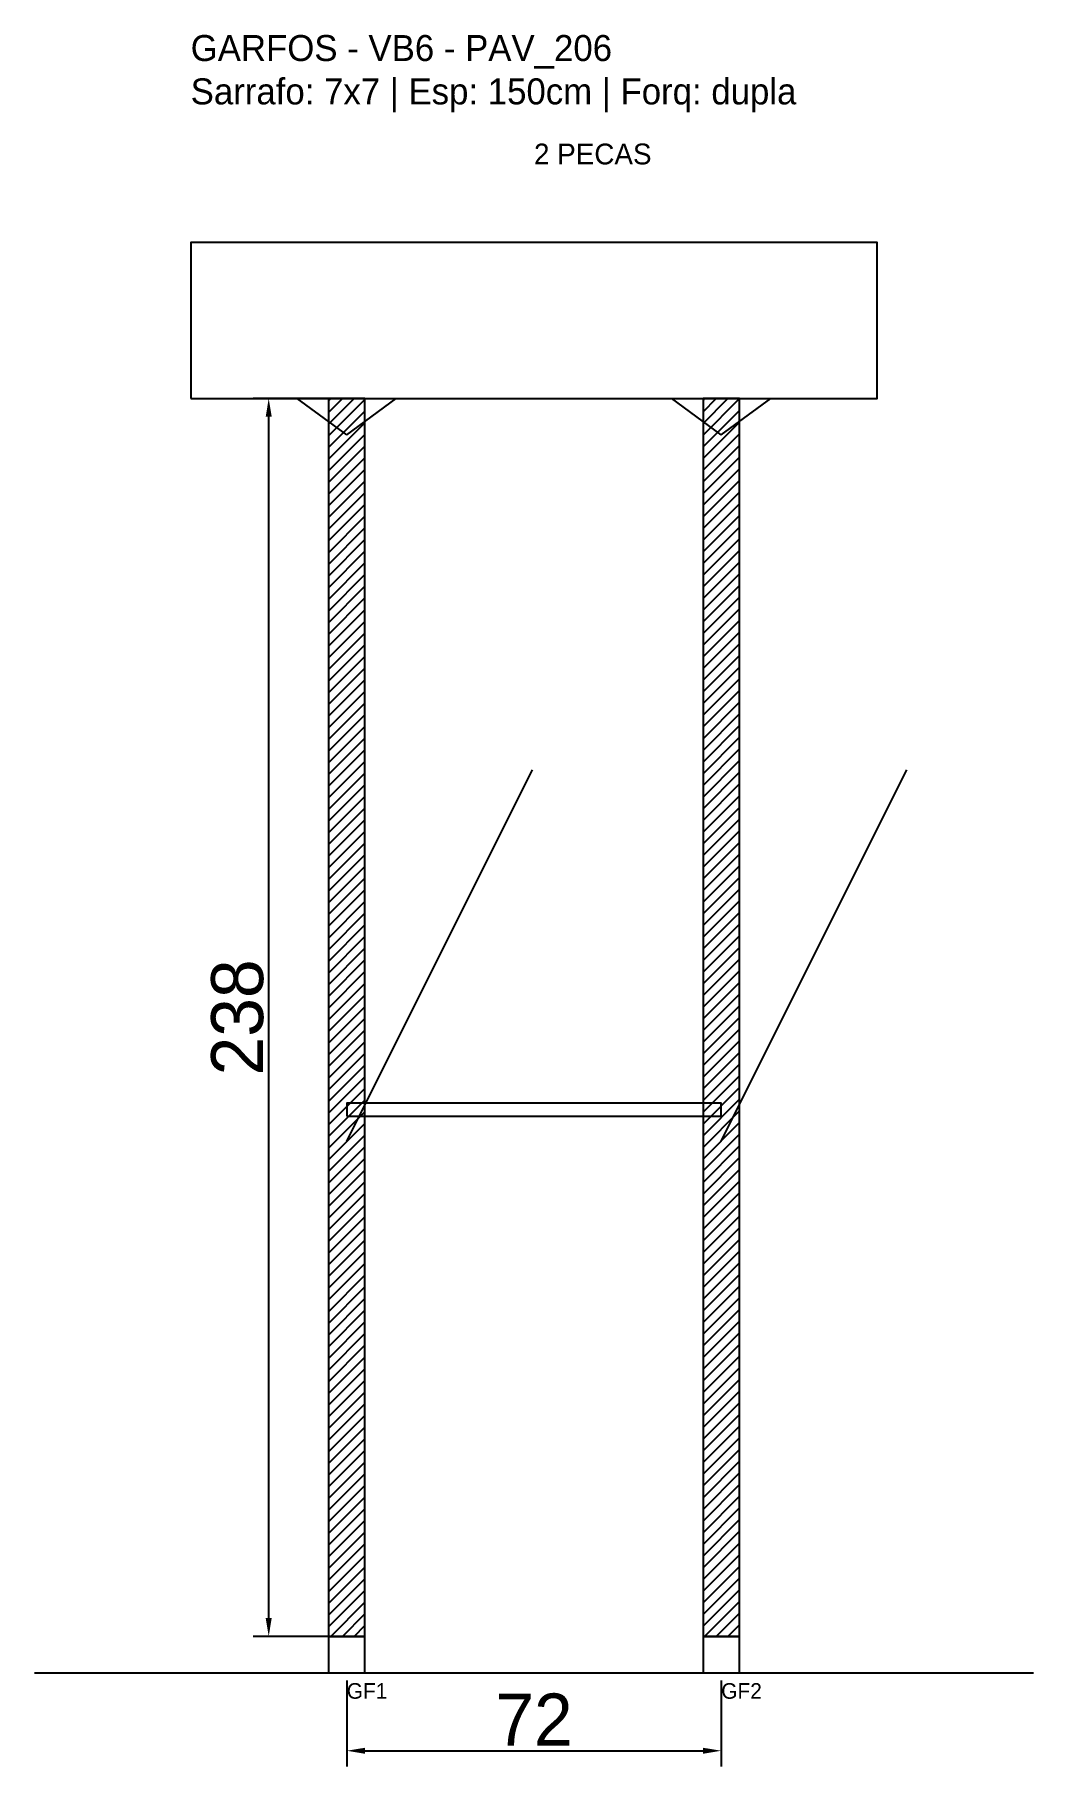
# Model space of a CAD drawing. Header units: metres. Extents: x -30 to 162, y -25 to 308.
import ezdxf

# ---------------------------------------------------------------- set-up
doc = ezdxf.new("R2010")
doc.units = ezdxf.units.M
for name, color, linetype in [('BARRA_ANCORAGEM', 1, 'Continuous'), ('COTA', 241, 'Continuous'), ('GARFOS OK', 3, 'Continuous'), ('NOME DA VIGA', 6, 'Continuous'), ('SARR_7x7', 40, 'Continuous'), ('TIRAS REESCORAMENTO', 252, 'Continuous'), ('VIGAS', 3, 'Continuous')]:
    doc.layers.add(name, color=color, linetype=linetype)
doc.dimstyles.new('EZ DXF', dxfattribs={"dimtxt": 10, "dimasz": 3.5, "dimexe": 3, "dimexo": 1.5, "dimgap": 1, "dimtad": 1, "dimdec": 1, "dimdsep": 46, "dimcen": 2.5, "dimazin": 3, "dimtfac": 1, "dimtmove": 0, "dimatfit": 3})

msp = doc.modelspace()

# ---------------------------------------------------------------- hatches: boundary and pattern name
at = {"layer": 'COTA'}
h = msp.add_hatch(dxfattribs=at)
h.set_pattern_fill('ANSI31', scale=0.5)
h.paths.add_polyline_path([(26.5, 0), (33.5, 0), (33.5, 238), (26.5, 238)])
h = msp.add_hatch(dxfattribs=at)
h.set_pattern_fill('ANSI31', scale=0.5)
h.paths.add_polyline_path([(98.502298, 0), (105.502298, 0), (105.502298, 238), (98.502298, 238)])

# ---------------------------------------------------------------- linework, layer by layer
at = {"layer": 'BARRA_ANCORAGEM'}
for p, q in [((30, 95.2), (65.7, 166.6)), ((102.002298, 95.2), (137.702298, 166.6))]:
    msp.add_line(p, q, dxfattribs=at)
at = {"layer": 'GARFOS OK'}
for p, q in [((30, 231), (20.5, 238)), ((20.5, 238), (39.5, 238)), ((30, 231), (39.5, 238)), ((102.002298, 231), (92.502298, 238)), ((92.502298, 238), (111.502298, 238)), ((102.002298, 231), (111.502298, 238))]:
    msp.add_line(p, q, dxfattribs=at)
at = {"layer": 'GARFOS OK', "linetype": 'CONTINUOUS'}
msp.add_line((-30, -7), (162.002298, -7), dxfattribs=at)
at = {"layer": 'GARFOS OK'}
for points in [[(26.5, 0), (33.5, 0), (33.5, 238), (26.5, 238), (26.5, 0)], [(98.502298, 0), (105.502298, 0), (105.502298, 238), (98.502298, 238), (98.502298, 0)]]:
    msp.add_lwpolyline(points, dxfattribs=at)
at = {"layer": 'SARR_7x7'}
for points in [[(26.5, -7), (33.5, -7), (33.5, 0), (26.5, 0), (26.5, -7)], [(98.502298, -7), (105.502298, -7), (105.502298, 0), (98.502298, 0), (98.502298, -7)]]:
    msp.add_lwpolyline(points, dxfattribs=at)
at = {"layer": 'TIRAS REESCORAMENTO'}
msp.add_lwpolyline([(30, 100), (102.002298, 100), (102.002298, 102.5), (30, 102.5), (30, 100)], dxfattribs=at)
at = {"layer": 'VIGAS'}
msp.add_lwpolyline([(0, 238), (132.002298, 238), (132.002298, 268), (0, 268), (0, 238)], dxfattribs=at)

# ---------------------------------------------------------------- texts
at = {"layer": 'NOME DA VIGA'}
for s, height, p in [('2 PECAS', 4, (66.001149, 283)), ('GF1', 3, (30, -12)), ('GF2', 3, (102.002298, -12))]:
    msp.add_text(s, height=height, dxfattribs=at).set_placement(p)
at = {"layer": 'NOME DA VIGA', "insert": (0, 293), "char_height": 5, "attachment_point": 7}
msp.add_mtext('GARFOS - VB6 - PAV_206\\PSarrafo: 7x7 | Esp: 150cm | Forq: dupla', dxfattribs=at)

# ---------------------------------------------------------------- dimensions: what is measured, and where the dimension line sits
at = {"layer": 'COTA'}
msp.add_linear_dim(base=(15, 0), p1=(30, 0), p2=(30, 238), angle=90, dimstyle='EZ DXF', dxfattribs=at).render()
msp.add_linear_dim(base=(30, -22), p1=(30, -7), p2=(102.002298, -7), dimstyle='EZ DXF', dxfattribs=at).render()

doc.saveas('drawing.dxf')
